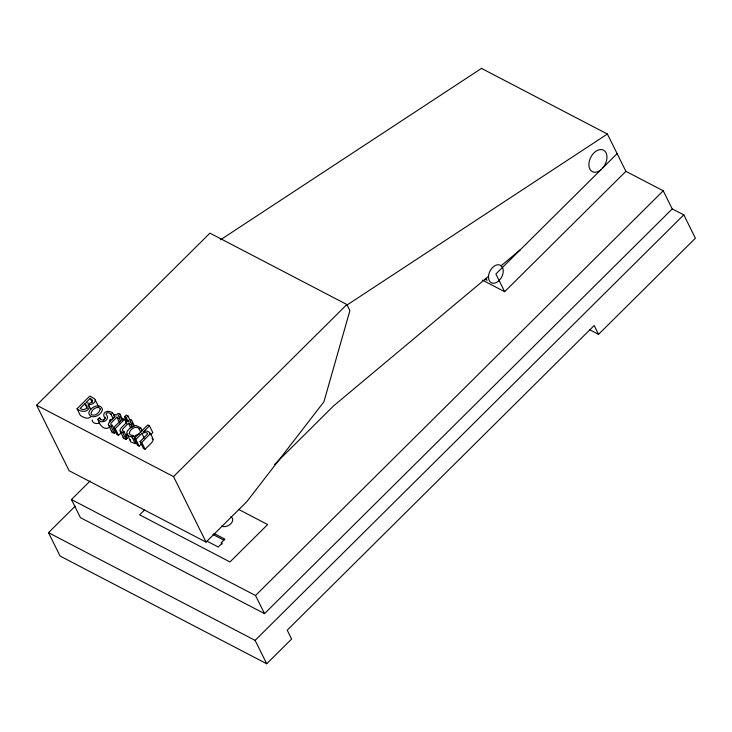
<?xml version="1.0" encoding="UTF-8"?>
<svg xmlns="http://www.w3.org/2000/svg" width="732" height="732" viewBox="0 0 732 732"><rect width="100%" height="100%" fill="white"/><g stroke="black" fill="none" stroke-linecap="round" stroke-linejoin="round"><path stroke-width="1.1" d="M488.528 276.312L488.885 274.043A9.891 6.542 -62.5 0 1 500.002 265.03L502.509 267.418A9.891 6.542 -62.5 0 1 498.218 281.335A9.891 6.542 -62.5 0 1 488.628 278.672L488.528 276.312L333.673 405.803L274.5 464.546M125.584 436.757L128.054 433.701M105.573 417.185L103.395 420.369M602.592 168.067L603.863 166.539A12.124 8.015 -62.5 0 0 602.299 149.694A12.124 8.015 -62.5 0 0 588.976 162.925A12.124 8.015 -62.5 0 0 599.654 170.721L601.1 169.55M36.6 405.199L209.938 233.142L346.867 304.521L349.896 310.633L323.901 401.831L246.821 501.658L206.058 542.11L69.128 470.731L36.6 405.199L173.53 476.587L206.058 542.11M90.53 417.057C87.373 419.674 83.311 417.222 80.401 415.511L77.052 408.767L89.853 396.067L94.638 398.839L98.198 405.803M84.866 403.716L80.191 408.355C82.469 410.597 87.355 409.682 87.135 406.05L84.866 403.716L87.254 408.529M90.274 398.345L86.01 402.573L89.441 403.423L91.985 402.088L92.68 400.312L90.274 398.345L92.186 402.197M109.846 426.912C104.676 431.706 98.628 424.286 97.96 419.171L99.534 417.624C100.11 420.15 104.319 421.376 105.124 418.475C99.305 410.304 113.853 408.383 114.412 417.002M112.993 418.411L111.081 414.559L112.499 413.15M120.661 421.367L119.225 418.475L116.791 417.203L110.88 423.224L110.742 424.551L112.252 425.338L115.592 432.081L114.421 433.243L112.847 432.749L111.886 431.972L108.245 424.231L109.59 421.806L115.107 416.325L113.936 415.721L115.217 414.449L116.388 415.053L118.09 413.37L119.938 414.083L122.811 419.857M119.938 414.083L118.072 415.941L120.505 417.203L121.942 420.095M108.546 425.237L111.072 426.509L112.252 425.338M119.225 418.475L120.505 417.203M120.871 433.051L118.52 435.384L116.836 434.506L113.487 427.762L122.875 418.439L124.568 419.326L126.48 423.178M126.975 421.568L124.586 416.755L126.288 415.062L127.972 415.941L129.884 419.793M118.52 435.384L115.18 428.641L124.568 419.326M128.182 421.486L126.27 417.633L127.972 415.941M126.535 423.709L125.575 421.788L126.856 420.516L128.018 421.12L129.729 419.436L131.577 420.15L134.441 425.923M132.3 427.433L130.863 424.542L128.429 423.27L122.519 429.291L122.381 430.617L123.882 431.404L127.231 438.148L126.05 439.31L124.486 438.816L123.525 438.038L119.874 430.297L121.228 427.872L126.746 422.391L125.575 421.788M131.577 420.15L129.71 422.007L132.144 423.27L133.581 426.161M120.185 431.294L122.711 432.575L123.882 431.404M130.863 424.542L132.144 423.27M140.791 432.219L139.355 429.336L140.782 427.918L136.372 425.649A5.865 3.962 -26.4 0 0 132.693 426.244L130.296 427.698L127.487 430.846A7.082 4.785 -26.4 0 0 126.865 433.866L131.074 442.119L135.219 443.656L136.692 442.192M127.167 434.689L128.539 435.943L131.87 436.913L133.343 435.458L135.255 439.31M481.482 68.396L607.386 134.029L625.906 171.334L663.238 190.796L672.232 208.913L264.517 613.626L80.429 517.661L71.434 499.544L90.082 481.043M141.432 443.876L139.144 446.136L137.46 445.257L134.112 438.514L147.773 424.963L149.456 425.841L152.805 432.585L150.545 434.826M139.144 446.136L135.804 439.392L141.88 433.362L144.835 432.575L146.858 432.85A1.702 1.153 -26.4 0 1 147.05 434.524L140.032 441.606L143.38 448.341L145.073 449.219L151.817 442.531L153.171 440.088C152.082 435.558 149.099 428.714 143.426 431.825L149.456 425.841M672.232 208.913L683.798 214.851L695.4 238.229L598.556 334.35L594.174 325.511L287.219 630.197L291.611 639.045L266.713 663.759L60.088 556.046L48.486 532.667L75.231 506.123M145.073 449.219L141.724 442.485L149.465 434.534L149.566 432.338M173.53 476.587L346.867 304.521M144.451 510.067L139.638 514.843L229.985 561.938L267.656 524.551L238.541 509.371M221.942 544.151L221.247 542.741L224.889 539.136L213.909 533.408M617.122 153.647L495.875 273.997L504.659 291.693L625.906 171.334M264.517 613.626L255.523 595.509L663.238 190.796M266.713 663.759L255.111 640.381L683.798 214.851M501.146 265.762L520.37 249.685M134.331 436.519L135.996 435.156L139.382 434.076M220.497 239.803L481.72 68.241M346.401 305.436L607.386 134.029M99.826 422.886C97.182 424.304 92.15 423.618 92.122 419.921M90.731 409.371L88.334 404.558C91.161 404.942 95.398 403.323 95.334 400.029M133.343 435.458C123.379 435.449 135.393 422.391 139.355 429.336M126.307 437.828L127.231 438.148M112.609 419.711L111.09 419.363L109.791 420.04L109.727 421.971M589.443 329.601L598.556 334.35M485.096 279.276L487.045 280.292L486.085 278.352M482.498 280.146L504.659 291.693M124.586 416.755L126.27 417.633M77.052 408.767C80.529 412.153 87.959 412.866 89.322 407.111L88.334 404.558M113.487 427.762L115.18 428.641M134.112 438.514L135.804 439.392M140.032 441.606L141.724 442.485M212.957 534.479L223.937 540.198M221.247 542.741L222.098 543.19L218.246 547.014L207.119 541.213M71.434 499.544L255.523 595.509M48.486 532.667L255.111 640.381M152.018 438.312L152.915 439.072M111.081 414.559C110.129 412.775 106.698 411.604 106.039 414.166C111.154 419.674 101.318 425.091 97.96 419.171M97.987 405.583L98.683 406.763M140.782 427.918L142.209 430.809M141.88 433.362L144.268 438.175M128.429 423.27L130.818 428.083M131.87 436.913L135.219 443.656M116.791 417.203L119.664 422.986M122.711 432.575L126.05 439.31M111.072 426.509L114.421 433.243M99.534 417.624L100.485 419.546M130.516 441.433L130.214 440.609A7.082 4.785 -26.4 0 1 130.168 439.648M123.223 437.041L123.525 438.038M111.584 430.974L111.886 431.972M230.809 516.728A7.018 4.74 -26.4 0 1 230.763 523.828A7.018 4.74 -26.4 0 1 221.393 526.07M100.33 409.078C99.561 412.381 95.599 416.325 91.93 414.916L91.015 414.092C90.841 410.57 95.581 406.352 99.223 407.733L100.33 409.078M102.425 409.463C101.849 415.309 90.585 420.525 88.773 413.187C89.377 407.349 100.54 402.152 102.425 409.463"/></g></svg>
